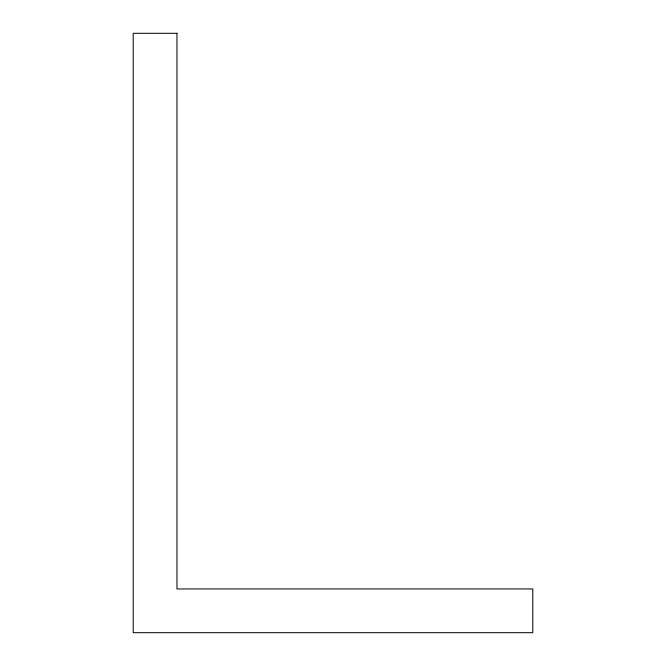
<?xml version="1.0" encoding="UTF-8"?>
<svg xmlns="http://www.w3.org/2000/svg" width="666" height="666" viewBox="0 0 666 666"><rect width="100%" height="100%" fill="white"/><g stroke="black" fill="none" stroke-linecap="round" stroke-linejoin="round"><path stroke-width="1" d="M176.956 33.3L133.2 33.3L133.2 632.7L532.8 632.7L532.8 588.944L176.956 588.944L176.956 33.3"/></g></svg>
